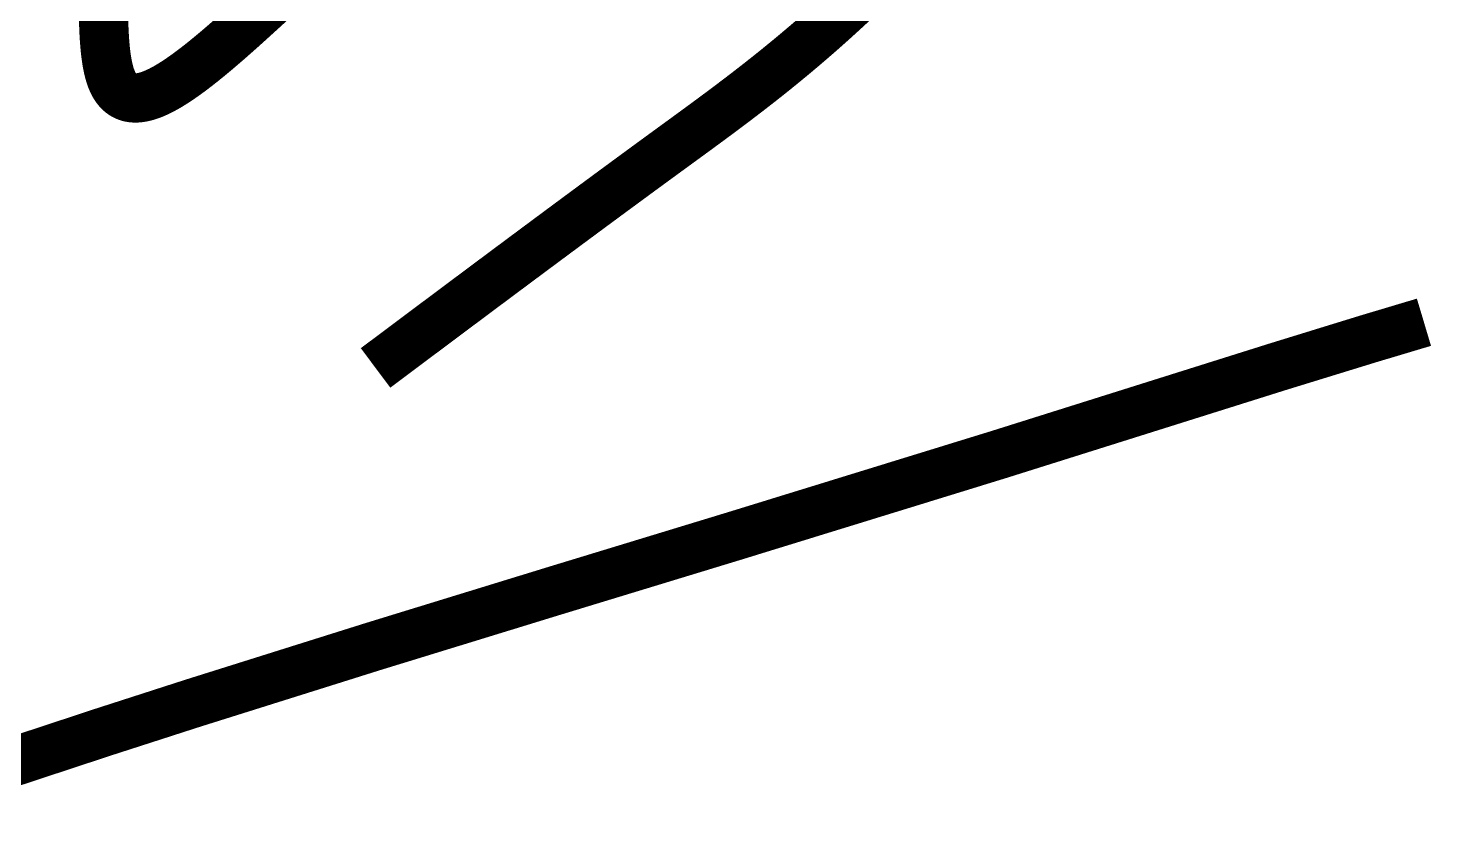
# Model space of a CAD drawing. Header units: millimetres. Extents: x 480521 to 6014615, y -961280 to 187869.
# Drawn here: x 780363.1 to 780708.9, y 30655.8 to 30847.6 of the extents above; entities that cross this region are included whole.
import ezdxf
from ezdxf.enums import TextEntityAlignment as Align

# ---------------------------------------------------------------- set-up
doc = ezdxf.new("R2010")
doc.units = ezdxf.units.MM
doc.header["$LTSCALE"] = 600
doc.header["$MEASUREMENT"] = 0
doc.layers.get('0').update_dxf_attribs({"lineweight": 0})
for name, color, linetype, lineweight in [('ISO', 153, 'Continuous', 13), ('LC Net thay', 7, 'Continuous', 25), ('LC Text1', 3, 'Continuous', 20)]:
    doc.layers.add(name, color=color, linetype=linetype, lineweight=lineweight)
doc.styles.add('Khungten', font='VHAVAN.TTF', dxfattribs={"width": 0.9, "height": 5000})
doc.styles.add('LC 1', font='VHAVANB.TTF')
doc.styles.add('Title', font='VHBLACK.TTF')

# ---------------------------------------------------------------- blocks, each defined once
blk = doc.blocks.new('mr thuan')
at = {"layer": 'ISO', "ltscale": 2, "const_width": 40}
for points in [[(2871.265747552676, -591.8967830561014), (2871.292335173272, -595.7408800033445), (2871.336568770268, -599.5504754686262), (2871.400830607075, -603.3192318371148), (2871.487502947104, -607.0408114939055), (2871.598968053764, -610.708876824152), (2871.737608190473, -614.3170902129787), (2871.905805620634, -617.8591140455246), (2872.105942607657, -621.3286107068998), (2872.340401414964, -624.7192425822577), (2872.611564305953, -628.0246720567229), (2872.761654240148, -629.6434553889703), (2872.921813544042, -631.2385615154344), (2873.092340000567, -632.8091982342303), (2873.273531392642, -634.3545733434876), (2873.465685503197, -635.8738946413941), (2873.669100115163, -637.3663699260651), (2873.884073011457, -638.8312069956446), (2874.110901975011, -640.2676136482623), (2874.349884788753, -641.6747976820916), (2874.601319235604, -643.0519668952329), (2874.865503098496, -644.3983290858596), (2875.142734160352, -645.7130920521013), (2875.433310204098, -646.9954635921022), (2875.737529012662, -648.2446515039919), (2876.055688368971, -649.4598635859293), (2876.388086055947, -650.6403076360439), (2876.735019856525, -651.7851914524799), (2876.959553777298, -652.482899670722), (2877.473530499909, -653.9655574725184), (2877.865209262298, -655.0008686946239), (2878.271757008741, -655.9999082739378), (2878.693110071021, -656.9629189259285), (2879.129204780911, -657.8901433660649), (2879.579977470185, -658.7818243098591), (2880.045364470621, -659.6382044727943), (2880.525302113994, -660.4595265703392), (2881.01972673208, -661.2460333179915), (2881.528574656655, -661.9979674312199), (2882.051782219489, -662.7155716255365), (2882.589285752365, -663.3990886163956), (2883.141021587053, -664.0487611193093), (2883.706926055333, -664.6648318497464), (2884.286935488974, -665.2475435232045), (2884.88098621976, -665.7971388551523), (2885.48901457946, -666.3138605610875), (2886.110956899851, -666.7979513564787), (2886.746749512706, -667.2496539568383), (2887.396328749808, -667.6692110776203), (2888.059630942924, -668.0568654343369), (2888.736592423837, -668.4128597424569), (2889.427149524316, -668.737436717478), (2890.131238576138, -669.0308390748687), (2890.848795911083, -669.2933095301269), (2891.57975786092, -669.5250907987356), (2892.32406075743, -669.7264255961782), (2893.081640932385, -669.8975566379377), (2893.852434717563, -670.0387266394973), (2894.636378444739, -670.1501783163403), (2895.433408445682, -670.2321543839644), (2896.243461052178, -670.2848975578381), (2897.066472595994, -670.3086505534593), (2897.902379408912, -670.3036560863111), (2898.7511178227, -670.2701568718767), (2899.612624169142, -670.2083956256538), (2900.486834780007, -670.1186150630965), (2901.373685987073, -670.0010578997171), (2902.273114122119, -669.8559668509843), (2903.185055516911, -669.6835846323811), (2904.109446503233, -669.4841539594199), (2905.046223412857, -669.2579175475548), (2905.995322577561, -669.0051181122981), (2906.956680329116, -668.7259983691038), (2907.930232999301, -668.4208010334842), (2908.91591691989, -668.0897688209079), (2909.913668422661, -667.7331444468582), (2910.923423839387, -667.3511706268473), (2911.945119501841, -666.9440900763293), (2912.978691741806, -666.5121455107874), (2914.024076891048, -666.0555796457338), (2915.081211281347, -665.5746351966372), (2916.150031244484, -665.0695548789809), (2917.230473112224, -664.5405814082624), (2918.322473216351, -663.9879574999504), (2919.425967888637, -663.4119258695428), (2920.540893460857, -662.812729232508), (2921.667186264789, -662.1906103043439), (2923.95361889488, -660.8785764365748), (2926.28475643312, -659.477765990101), (2928.660089533707, -657.9901206888026), (2931.079108850849, -656.4175822565594), (2933.541305038751, -654.7620924172516), (2936.046168751611, -653.0255928947736), (2938.593190643634, -651.2100254129764), (2941.18186136903, -649.3173316957691), (2943.811671581996, -647.3494534670026), (2946.482111936741, -645.308332450586), (2949.192673087466, -643.1959103703848), (2951.942845688369, -641.014128950279), (2954.732120393663, -638.7649299141631), (2957.559987857552, -636.450254985888), (2960.425938734232, -634.0720458893629), (2963.32946367791, -631.6322443484532), (2966.270053342792, -629.1327920870535), (2969.24719838308, -626.5756308290147), (2972.260389452975, -623.9627022982459), (2975.309117206689, -621.2959482186125), (2978.392872298416, -618.5773103140091), (2981.511145382367, -615.8087303082866), (2984.663427112744, -612.9921499253542), (2987.849208143747, -610.1295108890918), (2991.067979129581, -607.2227549233503), (2994.319230724454, -604.2738237520389), (2997.602453582567, -601.2846590990375), (3000.917138358123, -598.2572026881971), (3004.262775705327, -595.1933962434268), (3007.638856278383, -592.0951814886066)], [(3480.20327198122, -592.3796695412457), (3477.473589190307, -594.925892482046), (3474.759240479627, -597.4418507650116), (3472.059878526528, -599.928130054017), (3469.375156008362, -602.3853160129365), (3466.704725602485, -604.8139943056303), (3464.048239986245, -607.2147505959583), (3461.405351836995, -609.5881705478096), (3458.775713832096, -611.9348398250149), (3456.158978648884, -614.255344091478), (3453.554798964724, -616.5502690110588), (3450.962827456966, -618.8202002476028), (3448.382716802964, -621.0657234649989), (3445.814119680064, -623.2874243271071), (3443.256688765625, -625.4858884977875), (3438.173936271531, -629.8154494203482), (3433.131680739498, -634.0590915436187), (3428.12714358835, -638.2215001785371), (3423.157546236904, -642.3073606360413), (3418.220110103983, -646.3213582270546), (3413.312056608396, -650.2681782625441), (3408.430607168975, -654.1525060534041), (3403.572983204533, -657.979026910587), (3398.736406133892, -661.7524261450308), (3393.91809737587, -665.4773890676588), (3389.115278349287, -669.1586009894381), (3384.325170472963, -672.800747221263), (3379.544995165714, -676.4085130740859), (3374.771973846367, -679.9865838588448), (3370.003327933733, -683.5396448864776), (3360.468048003899, -690.5894789140875), (3350.916926726764, -697.5954976444045), (3341.327735452887, -704.5951835648884), (3331.678245532828, -711.6260191630427), (3327.167983991385, -714.9138972951332), (3321.946902153326, -718.724430722752), (3317.047199566776, -722.3050313303829), (3312.125349617003, -725.9061555927765), (3307.181867358966, -729.5273262156552), (3302.217267847627, -733.1680659046979), (3297.232066137945, -736.8278973656415), (3292.226777284872, -740.5063433041796), (3287.201916343372, -744.2029264260054), (3282.157998368406, -747.9171694368124), (3272.015051537895, -755.3967259482451), (3261.80205723301, -762.9411944840831), (3251.523135893422, -770.5467566899606), (3241.182407958797, -778.2095942114829), (3230.783993868801, -785.9258886942989), (3220.332014063111, -793.6918217839993), (3209.830588981393, -801.503575126233), (3199.283839063315, -809.3573303666199), (3188.695884748548, -817.2492691507796), (3178.070846476756, -825.175573124332), (3167.412844687613, -833.1324239328969), (3156.725999820788, -841.1160032221087), (3146.014432315947, -849.1224926375726), (3135.28226261276, -857.1480738249229), (3113.772598370029, -873.2412380977912), (3092.229970609944, -889.3649492056575)], [(2725.911751309457, -1233.414055236513), (2798.2011219995, -1208.958959631171), (2870.810407723835, -1185.00910069955), (2943.696668788984, -1161.49251589652), (3090.128358167753, -1115.471318495649), (3237.152672587908, -1070.319667067408), (3384.426094501541, -1025.46186125066), (3598.753960645583, -959.4384540098836), (3678.370820900229, -934.3865527903399), (3824.871166106121, -888.3076729511231), (3898.197557001375, -865.7422261909378), (3943.177098981705, -852.2982565767306)]]:
    blk.add_lwpolyline(points, dxfattribs=at)
blk = doc.blocks.new('lcdi fix')
at = {"xscale": 0.5, "yscale": 0.5, "zscale": 0.5}
blk.add_blockref('mr thuan', (37658.88695583952, -3936.329203777328), dxfattribs=at)
at = {"color": 7, "style": 'Khungten', "width": 0.8}
for tag, p in [('REVISION', (39498.75276287364, -10746.30405127808)), ('NGAYHT', (39546.07427452968, -11609.37101318493))]:
    blk.add_attdef(tag, text='', height=199.998925739526, dxfattribs=at).set_placement(p, align=Align.CENTER)
at = {"layer": 'LC Text1', "color": 3, "style": 'LC 1', "width": 1.834005631990714}
for tag, p, p2 in [('TENBANVE1', (36912.65778328942, -8885.760335756378), (40339.1450838642, -8885.760335756378)), ('TENBANVE2', (36912.65778328942, -9562.465661143795), (40339.1450838642, -9562.465661143795))]:
    blk.add_attdef(tag, text='', height=249.9999935159642, dxfattribs=at).set_placement(p, p2, align=Align.FIT)
at = {"layer": 'LC Text1', "style": 'Title', "width": 0.7}
blk.add_attdef('SOBANVE', text='', height=249.9999935159642, dxfattribs=at).set_placement((39561.98237367439, -13896.18081504657), align=Align.CENTER)

msp = doc.modelspace()

# ---------------------------------------------------------------- block references
at = {"layer": 'LC Net thay', "xscale": 0.6000000155618168, "yscale": 0.6000000155618168, "zscale": 0.6000000155618168}
msp.add_blockref('lcdi fix', (756924.6373480714, 33393.58887082865), dxfattribs=at)

doc.saveas('drawing.dxf')
